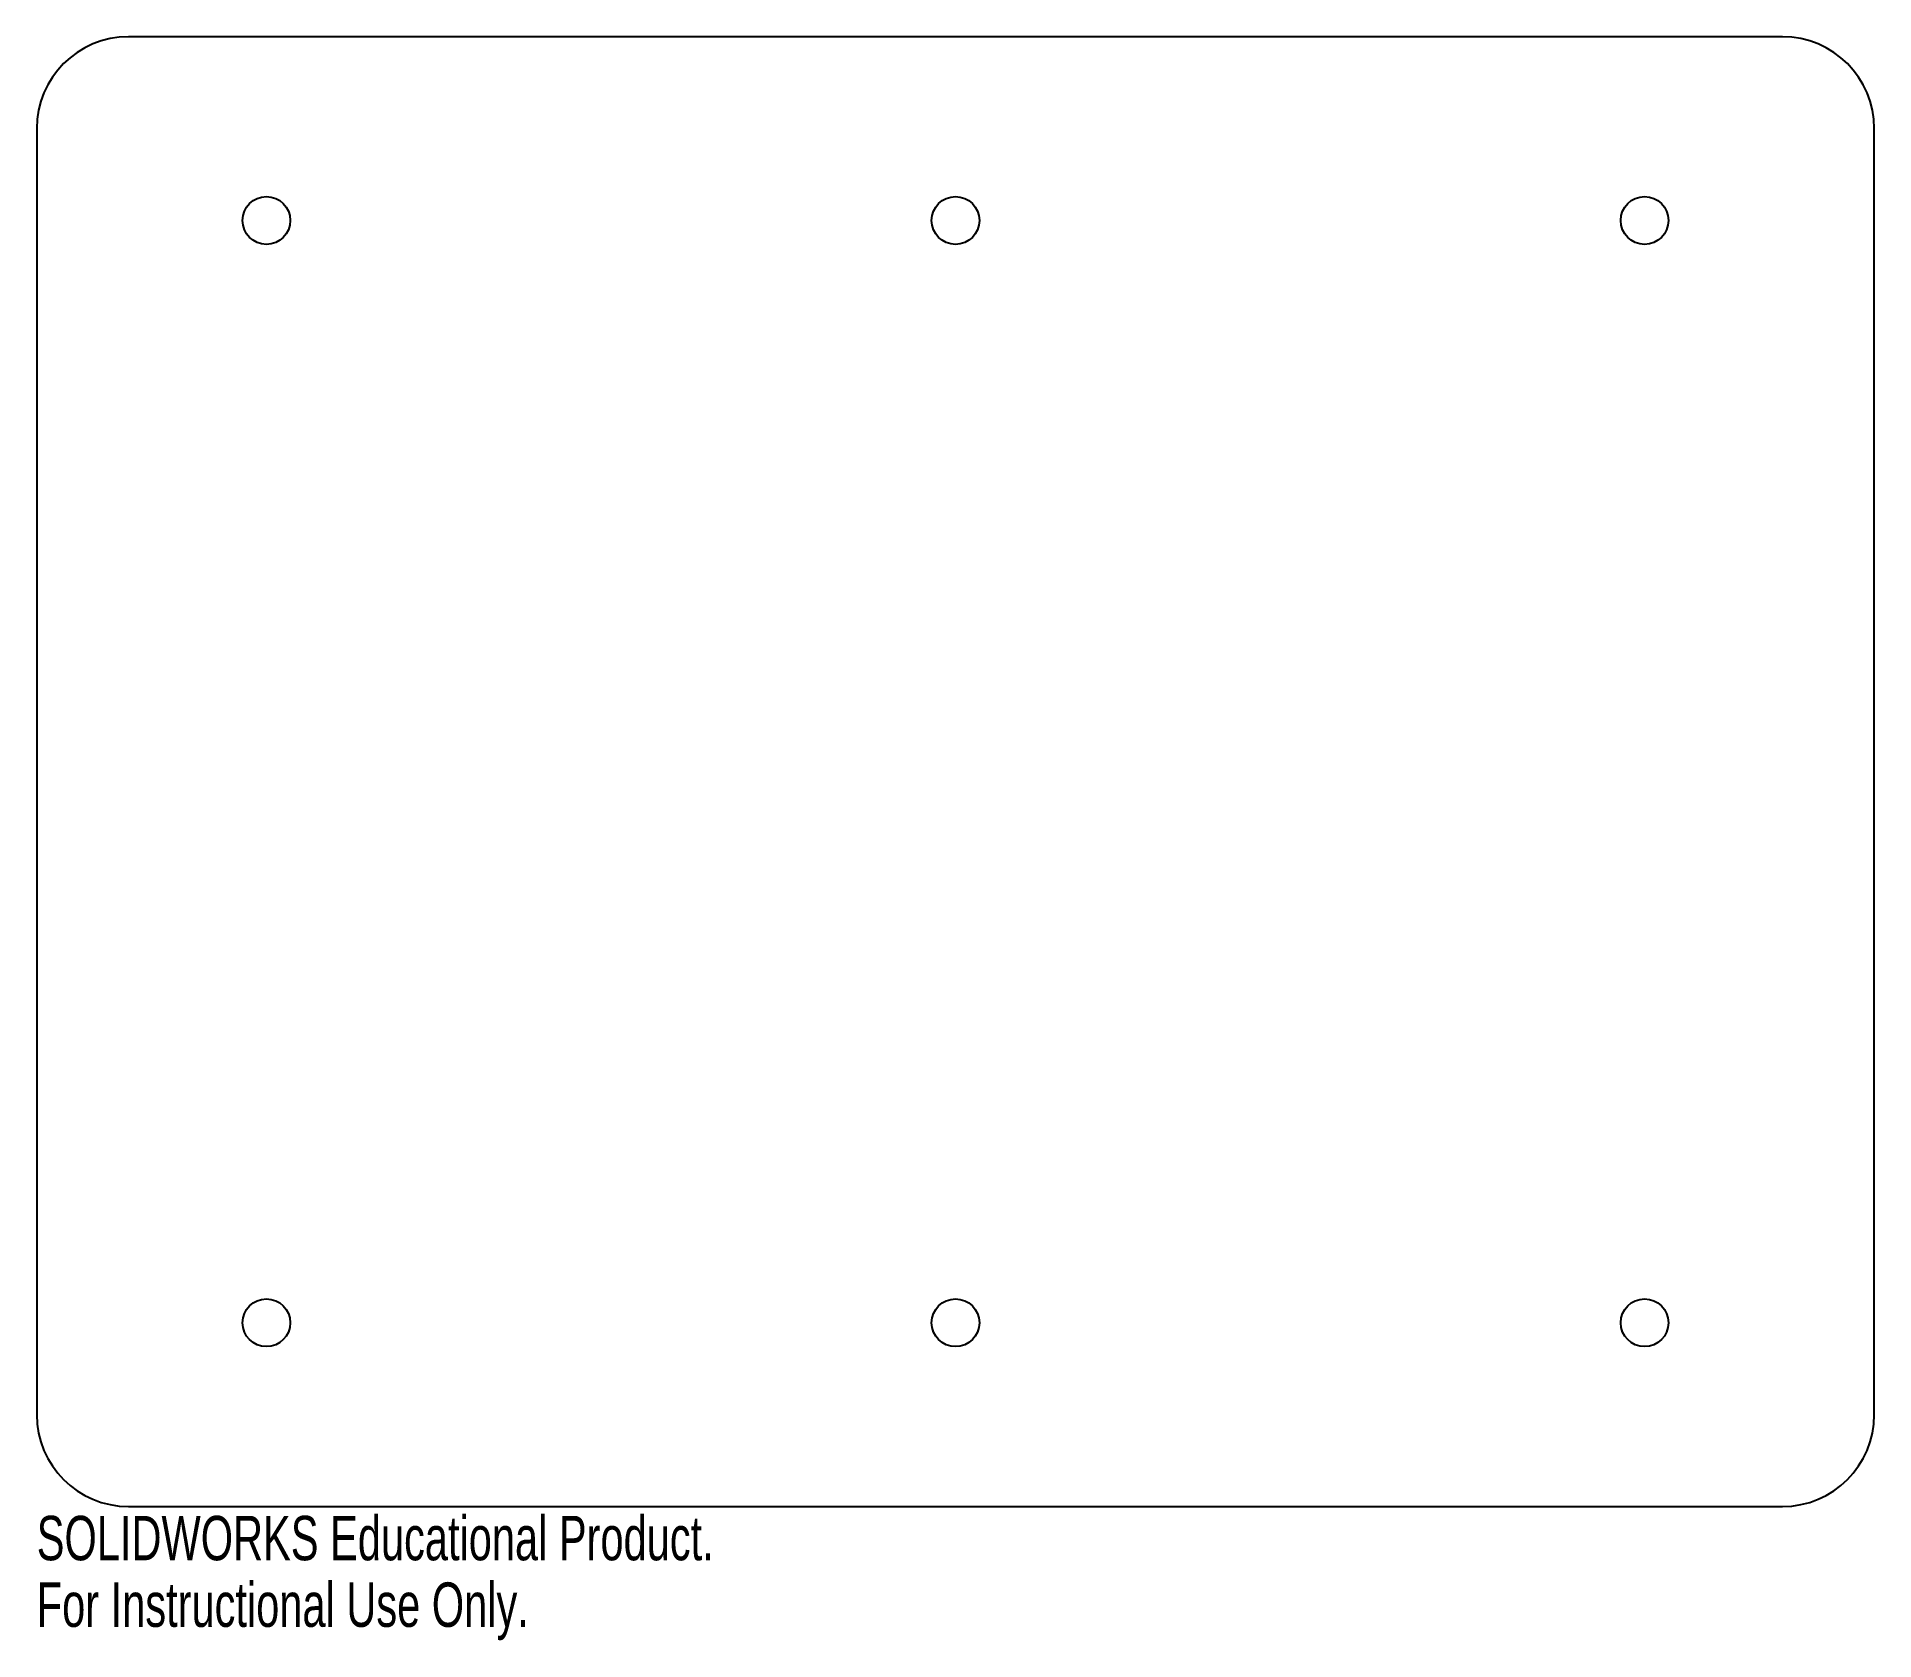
# Model space of a CAD drawing. Header units: millimetres. Extents: x -100 to 100, y -95 to 80.
import ezdxf

# ---------------------------------------------------------------- set-up
doc = ezdxf.new("R2010")
doc.units = ezdxf.units.MM
doc.styles.add('SLDTEXTSTYLE0', font='TXT', dxfattribs={"width": 0.7})

msp = doc.modelspace()

# ---------------------------------------------------------------- linework, layer by layer
at = {"color": 7, "linetype": 'Continuous', "lineweight": 25}
for p, q in [((90, 80), (-90, 80)), ((-100, 70), (-100, -70)), ((100, -70), (100, 70)), ((-90, -80), (90, -80))]:
    msp.add_line(p, q, dxfattribs=at)
for centre in [(-75, 60), (0, 60), (75, 60), (-75, -60), (0, -60), (75, -60)]:
    msp.add_circle(centre, 2.6, dxfattribs=at)
for centre, start, end in [((-90, 70), 90, 180), ((90, 70), 0, 90), ((-90, -70), 180, 270), ((90, -70), 270, 0)]:
    msp.add_arc(centre, 10, start, end, dxfattribs=at)

# ---------------------------------------------------------------- texts
at = {"color": 7, "linetype": 'Continuous', "char_height": 4.8336, "attachment_point": 1, "style": 'SLDTEXTSTYLE0'}
for s, insert in [('SOLIDWORKS Educational Product.', (-100, -81.02)), ('For Instructional Use Only.', (-100, -88.27))]:
    msp.add_mtext(s, dxfattribs=dict(at, insert=insert))

doc.saveas('drawing.dxf')
